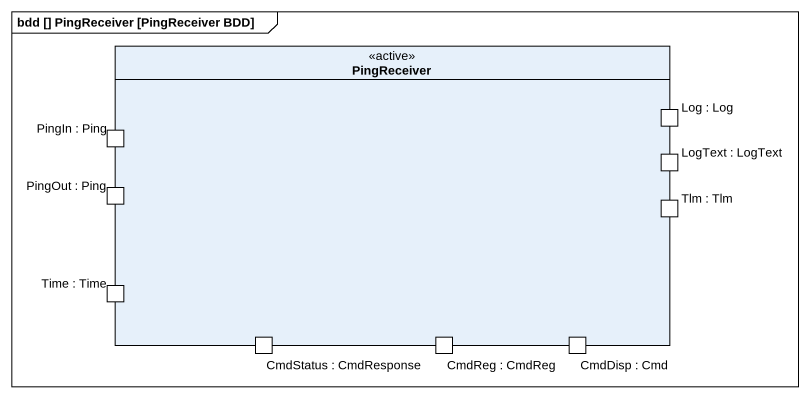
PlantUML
@startuml
mainframe bdd [] PingReceiver [PingReceiver BDD]
rectangle PingReceiver <<active>> {
  port "PingIn : Ping" as PingIn_Ping
  port "Log : Log" as Log_Log
  port "LogText : LogText" as LogText_LogText
  port "PingOut : Ping" as PingOut_Ping
  port "Tlm : Tlm" as Tlm_Tlm
  port "Time : Time" as Time_Time
  port "CmdStatus : CmdResponse" as CmdStatus_CmdResponse
  port "CmdReg : CmdReg" as CmdReg_CmdReg
  port "CmdDisp : Cmd" as CmdDisp_Cmd
}
@enduml
